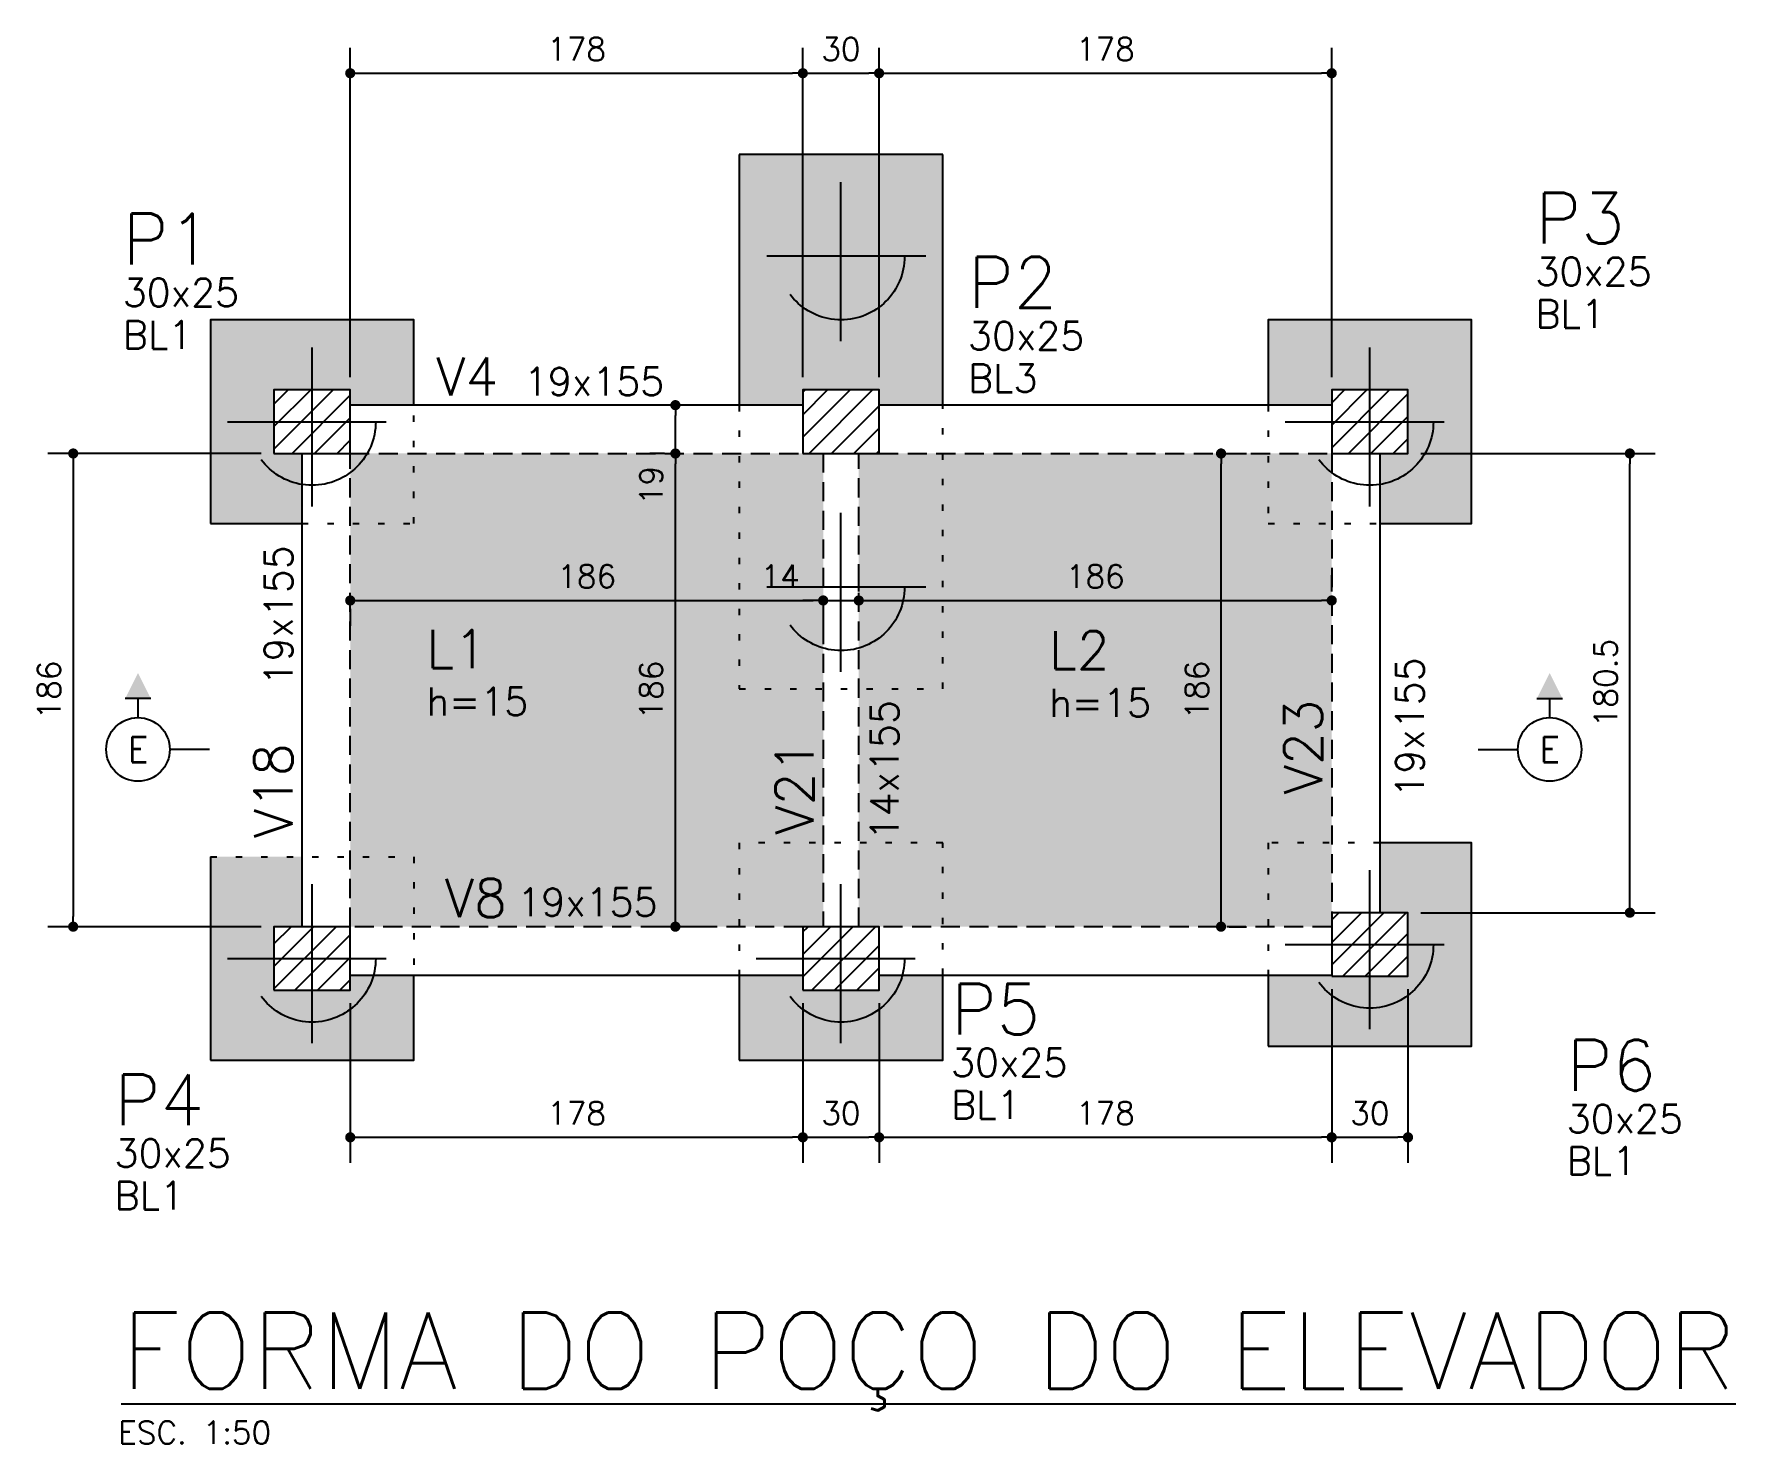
# Model space of a CAD drawing. Extents: x -39962 to 11287, y 23324 to 41277.
# Drawn here: x 4775 to 5444, y 23694 to 24248 of the extents above; entities that cross this region are included whole.
import ezdxf
from ezdxf.enums import TextEntityAlignment as Align

# ---------------------------------------------------------------- set-up
doc = ezdxf.new("R2010")
doc.units = 0
doc.header["$LTSCALE"] = 25
doc.header["$MEASUREMENT"] = 0
doc.linetypes.add('ESTILO_TQS_0001', pattern=[0.45, 0.3, -0.15])
doc.linetypes.add('ESTILO_TQS_0002', pattern=[0.4, 0.1, -0.3])
doc.layers.get('0').update_dxf_attribs({"linetype": 'CONTINUOUS'})
doc.layers.get('Defpoints').update_dxf_attribs({"linetype": 'CONTINUOUS'})
for name, color, linetype in [('228', 2, 'CONTINUOUS'), ('BLOCO', 3, 'CONTINUOUS'), ('COTA', 1, 'CONTINUOUS'), ('ESTACA', 1, 'ESTILO_TQS_0002'), ('H4', 254, 'CONTINUOUS'), ('H5', 1, 'CONTINUOUS'), ('L-D', 2, 'CONTINUOUS'), ('L-N', 4, 'CONTINUOUS'), ('Linha_media', 4, 'CONTINUOUS'), ('P-D', 2, 'CONTINUOUS'), ('P-M', 5, 'CONTINUOUS'), ('PIL-N', 4, 'CONTINUOUS'), ('T4', 6, 'CONTINUOUS'), ('TEXTO', 3, 'CONTINUOUS'), ('VIG-D', 2, 'CONTINUOUS'), ('VIG-N', 4, 'CONTINUOUS'), ('VIGA', 3, 'CONTINUOUS'), ('VIGAT', 3, 'ESTILO_TQS_0002')]:
    doc.layers.add(name, color=color, linetype=linetype)
doc.styles.add('COTA', font='romans.shx')
doc.styles.add('ROMANS', font='ROMANS')
doc.styles.get("Standard").update_dxf_attribs({"font": 'ROMANS.SHX'})
doc.styles.add('Texto1', font='romans.shx', dxfattribs={"height": 9})
doc.styles.add('Texto4', font='romans.shx', dxfattribs={"height": 30})
doc.dimstyles.new('forma', dxfattribs={"dimscale": 5, "dimtxt": 1.8, "dimasz": 0.8, "dimexe": 2, "dimexo": 1, "dimgap": 1, "dimtad": 1, "dimdec": 1, "dimzin": 9, "dimdsep": 46, "dimtxsty": 'COTA', "dimblk1": 'DOT', "dimblk2": 'DOT', "dimsah": 1, "dimcen": 0, "dimdle": 1, "dimclrd": 256, "dimclre": 256, "dimclrt": 2, "dimadec": 0, "dimazin": 0, "dimtfac": 1, "dimtdec": 0, "dimtmove": 0, "dimatfit": 3, "dimfxl": 1, "dimtolj": 1, "dimtzin": 0, "dimarcsym": 0})

# ---------------------------------------------------------------- blocks, each defined once
blk = doc.blocks.new('_Dot')
at = {"color": 0, "linetype": 'ByBlock', "lineweight": -2}
blk.add_line((-0.5, 0), (-1, 0), dxfattribs=at)
at = {"color": 0, "linetype": 'ByBlock', "const_width": 0.5}
blk.add_lwpolyline([(-0.25, 0, 1), (0.25, 0, 1)], format="xyb", close=True, dxfattribs=at)
blk = doc.blocks.new('*D185')
at = {"layer": 'COTA', "lineweight": -2, "transparency": 16777216}
for p, q in [((4899.19, 24113.11), (4899.19, 24242.58)), ((5077.19, 24113.11), (5077.19, 24242.58)), ((4903.19, 24232.58), (5073.19, 24232.58))]:
    blk.add_line(p, q, dxfattribs=at)
at = {"layer": 'Defpoints', "color": 0, "transparency": 16777216}
for p in [(5077.19, 24232.58), (4899.19, 24108.11), (5077.19, 24108.11)]:
    blk.add_point(p, dxfattribs=at)
at = {"layer": 'COTA', "lineweight": -2, "transparency": 16777216, "xscale": 4, "yscale": 4, "zscale": 4, "rotation": 180}
blk.add_blockref('_Dot', (4899.19, 24232.58), dxfattribs=at)
at = {"layer": 'COTA', "lineweight": -2, "transparency": 16777216, "xscale": 4, "yscale": 4, "zscale": 4}
blk.add_blockref('_Dot', (5077.19, 24232.58), dxfattribs=at)
at = {"layer": 'COTA', "color": 2, "transparency": 16777216, "insert": (4988.19, 24242.08), "char_height": 9, "attachment_point": 5, "style": 'COTA'}
blk.add_mtext('\\A1;178 ', dxfattribs=at)
blk = doc.blocks.new('*D186')
at = {"layer": 'COTA', "lineweight": -2, "transparency": 16777216}
for p, q in [((5077.19, 24113.11), (5077.19, 24242.58)), ((5107.19, 24113.11), (5107.19, 24242.58)), ((5081.19, 24232.58), (5103.19, 24232.58))]:
    blk.add_line(p, q, dxfattribs=at)
at = {"layer": 'Defpoints', "color": 0, "transparency": 16777216}
for p in [(5107.19, 24232.58), (5077.19, 24108.11), (5107.19, 24108.11)]:
    blk.add_point(p, dxfattribs=at)
at = {"layer": 'COTA', "lineweight": -2, "transparency": 16777216, "xscale": 4, "yscale": 4, "zscale": 4, "rotation": 180}
blk.add_blockref('_Dot', (5077.19, 24232.58), dxfattribs=at)
at = {"layer": 'COTA', "lineweight": -2, "transparency": 16777216, "xscale": 4, "yscale": 4, "zscale": 4}
blk.add_blockref('_Dot', (5107.19, 24232.58), dxfattribs=at)
at = {"layer": 'COTA', "color": 2, "transparency": 16777216, "insert": (5092.19, 24242.08), "char_height": 9, "attachment_point": 5, "style": 'COTA'}
blk.add_mtext('\\A1;30 ', dxfattribs=at)
blk = doc.blocks.new('*D187')
at = {"layer": 'COTA', "lineweight": -2, "transparency": 16777216}
for p, q in [((5107.19, 24113.11), (5107.19, 24242.58)), ((5285.19, 24113.11), (5285.19, 24242.58)), ((5111.19, 24232.58), (5281.19, 24232.58))]:
    blk.add_line(p, q, dxfattribs=at)
at = {"layer": 'Defpoints', "color": 0, "transparency": 16777216}
for p in [(5285.19, 24232.58), (5107.19, 24108.11), (5285.19, 24108.11)]:
    blk.add_point(p, dxfattribs=at)
at = {"layer": 'COTA', "lineweight": -2, "transparency": 16777216, "xscale": 4, "yscale": 4, "zscale": 4, "rotation": 180}
blk.add_blockref('_Dot', (5107.19, 24232.58), dxfattribs=at)
at = {"layer": 'COTA', "lineweight": -2, "transparency": 16777216, "xscale": 4, "yscale": 4, "zscale": 4}
blk.add_blockref('_Dot', (5285.19, 24232.58), dxfattribs=at)
at = {"layer": 'COTA', "color": 2, "transparency": 16777216, "insert": (5196.19, 24242.08), "char_height": 9, "attachment_point": 5, "style": 'COTA'}
blk.add_mtext('\\A1;178 ', dxfattribs=at)
blk = doc.blocks.new('*D188')
at = {"layer": 'COTA', "lineweight": -2, "transparency": 16777216}
for p, q in [((5022.83, 24083.11), (5017.06, 24083.11)), ((5027.06, 23901.11), (5027.06, 24079.11)), ((5041.03, 23897.11), (5017.06, 23897.11))]:
    blk.add_line(p, q, dxfattribs=at)
at = {"layer": 'Defpoints', "color": 0, "transparency": 16777216}
for p in [(5027.06, 24083.11), (5027.83, 24083.11), (5046.03, 23897.11)]:
    blk.add_point(p, dxfattribs=at)
at = {"layer": 'COTA', "lineweight": -2, "transparency": 16777216, "xscale": 4, "yscale": 4, "zscale": 4}
for p, rotation in [((5027.06, 24083.11), 90), ((5027.06, 23897.11), 270)]:
    blk.add_blockref('_Dot', p, dxfattribs=dict(at, rotation=rotation))
at = {"layer": 'COTA', "color": 2, "transparency": 16777216, "insert": (5017.56, 23990.11), "char_height": 9, "attachment_point": 5, "rotation": 90, "style": 'COTA'}
blk.add_mtext('\\A1;186 ', dxfattribs=at)
blk = doc.blocks.new('*D189')
at = {"layer": 'COTA', "lineweight": -2, "transparency": 16777216}
for p, q in [((4903.19, 24025.33), (5081.19, 24025.33)), ((5085.19, 24023.11), (5085.19, 24015.33)), ((4899.19, 24022.11), (4899.19, 24015.33))]:
    blk.add_line(p, q, dxfattribs=at)
at = {"layer": 'Defpoints', "color": 0, "transparency": 16777216}
for p in [(4899.19, 24027.11), (5085.19, 24028.11), (5085.19, 24025.33)]:
    blk.add_point(p, dxfattribs=at)
at = {"layer": 'COTA', "lineweight": -2, "transparency": 16777216, "xscale": 4, "yscale": 4, "zscale": 4, "rotation": 180}
blk.add_blockref('_Dot', (4899.19, 24025.33), dxfattribs=at)
at = {"layer": 'COTA', "lineweight": -2, "transparency": 16777216, "xscale": 4, "yscale": 4, "zscale": 4}
blk.add_blockref('_Dot', (5085.19, 24025.33), dxfattribs=at)
at = {"layer": 'COTA', "color": 2, "transparency": 16777216, "insert": (4992.19, 24034.83), "char_height": 9, "attachment_point": 5, "style": 'COTA'}
blk.add_mtext('\\A1;186 ', dxfattribs=at)
blk = doc.blocks.new('*D190')
at = {"layer": 'COTA', "lineweight": -2, "transparency": 16777216}
for p, q in [((5099.19, 24028.84), (5099.19, 24035.33)), ((5081.19, 24025.33), (5077.19, 24025.33)), ((5085.19, 24025.33), (5099.19, 24025.33)), ((5085.19, 24023.11), (5085.19, 24015.33)), ((5103.19, 24025.33), (5107.19, 24025.33))]:
    blk.add_line(p, q, dxfattribs=at)
at = {"layer": 'Defpoints', "color": 0, "transparency": 16777216}
for p in [(5085.19, 24028.11), (5099.19, 24025.33), (5099.19, 24023.84)]:
    blk.add_point(p, dxfattribs=at)
at = {"layer": 'COTA', "lineweight": -2, "transparency": 16777216, "xscale": 4, "yscale": 4, "zscale": 4}
blk.add_blockref('_Dot', (5085.19, 24025.33), dxfattribs=at)
at = {"layer": 'COTA', "lineweight": -2, "transparency": 16777216, "xscale": 4, "yscale": 4, "zscale": 4, "rotation": 180}
blk.add_blockref('_Dot', (5099.19, 24025.33), dxfattribs=at)
at = {"layer": 'COTA', "color": 2, "transparency": 16777216, "insert": (5068.28, 24034.83), "char_height": 9, "attachment_point": 5, "style": 'COTA'}
blk.add_mtext('\\A1;14 ', dxfattribs=at)
blk = doc.blocks.new('*D191')
at = {"layer": 'COTA', "lineweight": -2, "transparency": 16777216}
for p, q in [((5099.19, 24028.84), (5099.19, 24035.33)), ((5285.19, 24028.84), (5285.19, 24035.33)), ((5103.19, 24025.33), (5281.19, 24025.33))]:
    blk.add_line(p, q, dxfattribs=at)
at = {"layer": 'Defpoints', "color": 0, "transparency": 16777216}
for p in [(5099.19, 24023.84), (5285.19, 24025.33), (5285.19, 24023.84)]:
    blk.add_point(p, dxfattribs=at)
at = {"layer": 'COTA', "lineweight": -2, "transparency": 16777216, "xscale": 4, "yscale": 4, "zscale": 4, "rotation": 180}
blk.add_blockref('_Dot', (5099.19, 24025.33), dxfattribs=at)
at = {"layer": 'COTA', "lineweight": -2, "transparency": 16777216, "xscale": 4, "yscale": 4, "zscale": 4}
blk.add_blockref('_Dot', (5285.19, 24025.33), dxfattribs=at)
at = {"layer": 'COTA', "color": 2, "transparency": 16777216, "insert": (5192.19, 24034.83), "char_height": 9, "attachment_point": 5, "style": 'COTA'}
blk.add_mtext('\\A1;186 ', dxfattribs=at)
blk = doc.blocks.new('*D192')
at = {"layer": 'COTA', "lineweight": -2, "transparency": 16777216}
for p, q in [((5241.67, 23901.11), (5241.67, 24079.11)), ((5244.82, 24083.11), (5251.67, 24083.11)), ((5244.82, 23897.11), (5251.67, 23897.11))]:
    blk.add_line(p, q, dxfattribs=at)
at = {"layer": 'Defpoints', "color": 0, "transparency": 16777216}
for p in [(5239.82, 24083.11), (5241.67, 24083.11), (5239.82, 23897.11)]:
    blk.add_point(p, dxfattribs=at)
at = {"layer": 'COTA', "lineweight": -2, "transparency": 16777216, "xscale": 4, "yscale": 4, "zscale": 4}
for p, rotation in [((5241.67, 24083.11), 90), ((5241.67, 23897.11), 270)]:
    blk.add_blockref('_Dot', p, dxfattribs=dict(at, rotation=rotation))
at = {"layer": 'COTA', "color": 2, "transparency": 16777216, "insert": (5232.17, 23990.11), "char_height": 9, "attachment_point": 5, "rotation": 90, "style": 'COTA'}
blk.add_mtext('\\A1;186 ', dxfattribs=at)
blk = doc.blocks.new('*D193')
at = {"layer": 'COTA', "lineweight": -2, "transparency": 16777216}
for p, q in [((5038.2, 24102.11), (5017.06, 24102.11)), ((5027.06, 24087.11), (5027.06, 24098.11)), ((5022.83, 24083.11), (5017.06, 24083.11))]:
    blk.add_line(p, q, dxfattribs=at)
at = {"layer": 'Defpoints', "color": 0, "transparency": 16777216}
for p in [(5027.06, 24102.11), (5043.2, 24102.11), (5027.83, 24083.11)]:
    blk.add_point(p, dxfattribs=at)
at = {"layer": 'COTA', "lineweight": -2, "transparency": 16777216, "xscale": 4, "yscale": 4, "zscale": 4}
for p, rotation in [((5027.06, 24102.11), 90), ((5027.06, 24083.11), 270)]:
    blk.add_blockref('_Dot', p, dxfattribs=dict(at, rotation=rotation))
at = {"layer": 'COTA', "color": 2, "transparency": 16777216, "insert": (5017.56, 24070.55), "char_height": 9, "attachment_point": 5, "rotation": 90, "style": 'COTA'}
blk.add_mtext('\\A1;19 ', dxfattribs=at)
blk = doc.blocks.new('_EST50')
at = {"layer": 'ESTACA', "linetype": 'ESTILO_TQS_0002'}
for p, q in [((0, -1.333), (0, 1.333)), ((-1.333, 0), (1.333, 0))]:
    blk.add_line(p, q, dxfattribs=at)
blk.add_circle((0, 0), 1, dxfattribs=at)
blk = doc.blocks.new('*D196')
at = {"layer": 'COTA', "lineweight": -2, "transparency": 16777216}
for p, q in [((4864.19, 24083.11), (4780.23, 24083.11)), ((4790.23, 24079.11), (4790.23, 23901.11)), ((4864.19, 23897.11), (4780.23, 23897.11))]:
    blk.add_line(p, q, dxfattribs=at)
at = {"layer": 'Defpoints', "color": 0, "transparency": 16777216}
for p in [(4869.19, 24083.11), (4790.23, 23897.11), (4869.19, 23897.11)]:
    blk.add_point(p, dxfattribs=at)
at = {"layer": 'COTA', "lineweight": -2, "transparency": 16777216, "xscale": 4, "yscale": 4, "zscale": 4}
for p, rotation in [((4790.23, 24083.11), 90), ((4790.23, 23897.11), 270)]:
    blk.add_blockref('_Dot', p, dxfattribs=dict(at, rotation=rotation))
at = {"layer": 'COTA', "color": 2, "transparency": 16777216, "insert": (4780.73, 23990.11), "char_height": 9, "attachment_point": 5, "rotation": 90, "style": 'COTA'}
blk.add_mtext('\\A1;186 ', dxfattribs=at)
blk = doc.blocks.new('*D197')
at = {"layer": 'COTA', "lineweight": -2, "transparency": 16777216}
for p, q in [((4899.19, 23867.11), (4899.19, 23804.31)), ((5077.19, 23867.11), (5077.19, 23804.31)), ((4903.19, 23814.31), (5073.19, 23814.31))]:
    blk.add_line(p, q, dxfattribs=at)
at = {"layer": 'Defpoints', "color": 0, "transparency": 16777216}
for p in [(4899.19, 23872.11), (5077.19, 23872.11), (5077.19, 23814.31)]:
    blk.add_point(p, dxfattribs=at)
at = {"layer": 'COTA', "lineweight": -2, "transparency": 16777216, "xscale": 4, "yscale": 4, "zscale": 4, "rotation": 180}
blk.add_blockref('_Dot', (4899.19, 23814.31), dxfattribs=at)
at = {"layer": 'COTA', "lineweight": -2, "transparency": 16777216, "xscale": 4, "yscale": 4, "zscale": 4}
blk.add_blockref('_Dot', (5077.19, 23814.31), dxfattribs=at)
at = {"layer": 'COTA', "color": 2, "transparency": 16777216, "insert": (4988.19, 23823.81), "char_height": 9, "attachment_point": 5, "style": 'COTA'}
blk.add_mtext('\\A1;178 ', dxfattribs=at)
blk = doc.blocks.new('*D198')
at = {"layer": 'COTA', "lineweight": -2, "transparency": 16777216}
for p, q in [((5077.19, 23867.11), (5077.19, 23804.31)), ((5107.19, 23867.11), (5107.19, 23804.31)), ((5081.19, 23814.31), (5103.19, 23814.31))]:
    blk.add_line(p, q, dxfattribs=at)
at = {"layer": 'Defpoints', "color": 0, "transparency": 16777216}
for p in [(5077.19, 23872.11), (5107.19, 23872.11), (5107.19, 23814.31)]:
    blk.add_point(p, dxfattribs=at)
at = {"layer": 'COTA', "lineweight": -2, "transparency": 16777216, "xscale": 4, "yscale": 4, "zscale": 4, "rotation": 180}
blk.add_blockref('_Dot', (5077.19, 23814.31), dxfattribs=at)
at = {"layer": 'COTA', "lineweight": -2, "transparency": 16777216, "xscale": 4, "yscale": 4, "zscale": 4}
blk.add_blockref('_Dot', (5107.19, 23814.31), dxfattribs=at)
at = {"layer": 'COTA', "color": 2, "transparency": 16777216, "insert": (5092.19, 23823.81), "char_height": 9, "attachment_point": 5, "style": 'COTA'}
blk.add_mtext('\\A1;30 ', dxfattribs=at)
blk = doc.blocks.new('*D199')
at = {"layer": 'COTA', "lineweight": -2, "transparency": 16777216}
for p, q in [((5285.19, 23872.61), (5285.19, 23804.31)), ((5107.19, 23867.11), (5107.19, 23804.31)), ((5111.19, 23814.31), (5281.19, 23814.31))]:
    blk.add_line(p, q, dxfattribs=at)
at = {"layer": 'Defpoints', "color": 0, "transparency": 16777216}
for p in [(5285.19, 23877.61), (5107.19, 23872.11), (5285.19, 23814.31)]:
    blk.add_point(p, dxfattribs=at)
at = {"layer": 'COTA', "lineweight": -2, "transparency": 16777216, "xscale": 4, "yscale": 4, "zscale": 4, "rotation": 180}
blk.add_blockref('_Dot', (5107.19, 23814.31), dxfattribs=at)
at = {"layer": 'COTA', "lineweight": -2, "transparency": 16777216, "xscale": 4, "yscale": 4, "zscale": 4}
blk.add_blockref('_Dot', (5285.19, 23814.31), dxfattribs=at)
at = {"layer": 'COTA', "color": 2, "transparency": 16777216, "insert": (5196.19, 23823.81), "char_height": 9, "attachment_point": 5, "style": 'COTA'}
blk.add_mtext('\\A1;178 ', dxfattribs=at)
blk = doc.blocks.new('*D200')
at = {"layer": 'COTA', "lineweight": -2, "transparency": 16777216}
for p, q in [((5285.19, 23872.61), (5285.19, 23804.31)), ((5315.19, 23872.61), (5315.19, 23804.31)), ((5289.19, 23814.31), (5311.19, 23814.31))]:
    blk.add_line(p, q, dxfattribs=at)
at = {"layer": 'Defpoints', "color": 0, "transparency": 16777216}
for p in [(5285.19, 23877.61), (5315.19, 23877.61), (5315.19, 23814.31)]:
    blk.add_point(p, dxfattribs=at)
at = {"layer": 'COTA', "lineweight": -2, "transparency": 16777216, "xscale": 4, "yscale": 4, "zscale": 4, "rotation": 180}
blk.add_blockref('_Dot', (5285.19, 23814.31), dxfattribs=at)
at = {"layer": 'COTA', "lineweight": -2, "transparency": 16777216, "xscale": 4, "yscale": 4, "zscale": 4}
blk.add_blockref('_Dot', (5315.19, 23814.31), dxfattribs=at)
at = {"layer": 'COTA', "color": 2, "transparency": 16777216, "insert": (5300.19, 23823.81), "char_height": 9, "attachment_point": 5, "style": 'COTA'}
blk.add_mtext('\\A1;30 ', dxfattribs=at)
blk = doc.blocks.new('seção_esq')
at = {"layer": 'Linha_media'}
for p, q in [((1, 4), (-1, 4)), ((0, 2.5), (0, 4)), ((5.62, 0), (2.5, 0))]:
    blk.add_line(p, q, dxfattribs=at)
blk.add_circle((0, 0), 2.5, dxfattribs=at)
blk.add_solid([(1, 4), (0, 6), (-1, 4)], dxfattribs=at)
blk = doc.blocks.new('seção_dir')
at = {"layer": 'Linha_media'}
for p, q in [((-1, 4), (1, 4)), ((0, 2.5), (0, 4)), ((-5.62, 0), (-2.5, 0))]:
    blk.add_line(p, q, dxfattribs=at)
blk.add_circle((0, 0), 2.5, dxfattribs=at)
blk.add_solid([(-1, 4), (0, 6), (1, 4)], dxfattribs=at)
blk = doc.blocks.new('atrib_seção')
at = {"layer": 'Linha_media', "style": 'ROMANS'}
blk.add_attdef('X', text='', height=2, dxfattribs=at).set_placement((0, 0), align=Align.MIDDLE)
blk = doc.blocks.new('*D219')
at = {"layer": 'COTA', "lineweight": -2, "transparency": 16777216}
for p, q in [((5320.19, 24083.11), (5412.45, 24083.11)), ((5402.45, 23906.61), (5402.45, 24079.11)), ((5320.19, 23902.61), (5412.45, 23902.61))]:
    blk.add_line(p, q, dxfattribs=at)
at = {"layer": 'Defpoints', "color": 0, "transparency": 16777216}
for p in [(5315.19, 24083.11), (5402.45, 24083.11), (5315.19, 23902.61)]:
    blk.add_point(p, dxfattribs=at)
at = {"layer": 'COTA', "lineweight": -2, "transparency": 16777216, "xscale": 4, "yscale": 4, "zscale": 4}
for p, rotation in [((5402.45, 24083.11), 90), ((5402.45, 23902.61), 270)]:
    blk.add_blockref('_Dot', p, dxfattribs=dict(at, rotation=rotation))
at = {"layer": 'COTA', "color": 2, "transparency": 16777216, "insert": (5392.95, 23992.86), "char_height": 9, "attachment_point": 5, "rotation": 90, "style": 'COTA'}
blk.add_mtext('\\A1;180.5 ', dxfattribs=at)

msp = doc.modelspace()

# ---------------------------------------------------------------- hatches: boundary and pattern name
at = {"layer": 'H4'}
for points in [[(5132.19, 24200.61), (5052.19, 24200.61), (5052.19, 24102.11), (5077.19, 24102.11), (5077.19, 24108.11), (5107.19, 24108.11), (5107.19, 24102.11), (5132.19, 24102.11)], [(4844.19, 24135.61), (4844.19, 24055.61), (4880.19, 24055.61), (4880.19, 24083.11), (4869.19, 24083.11), (4869.19, 24108.11), (4899.19, 24108.11), (4899.19, 24102.11), (4924.19, 24102.11), (4924.19, 24135.61)], [(5260.19, 24102.11), (5285.19, 24102.11), (5285.19, 24108.11), (5315.19, 24108.11), (5315.19, 24083.11), (5304.19, 24083.11), (5304.19, 24055.61), (5340.19, 24055.61), (5340.19, 24135.61), (5260.19, 24135.61)], [(5085.19, 24083.11), (5077.19, 24083.11), (4899.19, 24083.11), (4899.19, 23897.11), (5077.19, 23897.11), (5085.19, 23897.11)], [(5285.19, 24083.11), (5107.19, 24083.11), (5099.19, 24083.11), (5099.19, 23897.11), (5107.19, 23897.11), (5285.19, 23897.11), (5285.19, 23902.61)], [(5304.19, 23930.11), (5304.19, 23902.61), (5315.19, 23902.61), (5315.19, 23877.61), (5285.19, 23877.61), (5260.19, 23877.68), (5260.19, 23850.11), (5340.19, 23850.11), (5340.19, 23930.11)], [(4844.19, 23844.61), (4924.19, 23844.61), (4924.19, 23878.11), (4899.19, 23878.11), (4899.19, 23872.11), (4869.19, 23872.11), (4869.19, 23897.11), (4880.19, 23897.11), (4880.19, 23924.61), (4844.19, 23924.61)], [(5052.19, 23844.61), (5132.19, 23844.61), (5132.19, 23878.11), (5107.19, 23878.11), (5107.19, 23872.11), (5077.19, 23872.11), (5077.19, 23878.11), (5052.19, 23878.11)]]:
    msp.add_hatch(color=256, dxfattribs=at).paths.add_polyline_path(points)
at = {"layer": 'H5'}
h = msp.add_hatch(dxfattribs=at)
h.set_pattern_fill('ANSI31', color=256, scale=50, style=0)
h.paths.add_polyline_path([(4869.19, 24083.11), (4899.19, 24083.11), (4899.19, 24108.11), (4869.19, 24108.11)])
h = msp.add_hatch(dxfattribs=at)
h.set_pattern_fill('ANSI31', color=256, scale=50, style=0)
h.paths.add_polyline_path([(5077.19, 24083.11), (5107.19, 24083.11), (5107.19, 24108.11), (5077.19, 24108.11)])
h = msp.add_hatch(dxfattribs=at)
h.set_pattern_fill('ANSI31', color=256, scale=50, style=0)
h.paths.add_polyline_path([(5285.19, 24083.11), (5315.19, 24083.11), (5315.19, 24108.11), (5285.19, 24108.11)])
h = msp.add_hatch(dxfattribs=at)
h.set_pattern_fill('ANSI31', color=256, scale=50, style=0)
h.paths.add_polyline_path([(5285.19, 23877.61), (5315.19, 23877.61), (5315.19, 23902.61), (5285.19, 23902.61)])
h = msp.add_hatch(dxfattribs=at)
h.set_pattern_fill('ANSI31', color=256, scale=50, style=0)
h.paths.add_polyline_path([(4869.19, 23872.11), (4899.19, 23872.11), (4899.19, 23897.11), (4869.19, 23897.11)])
h = msp.add_hatch(dxfattribs=at)
h.set_pattern_fill('ANSI31', color=256, scale=50, style=0)
h.paths.add_polyline_path([(5077.19, 23872.11), (5107.19, 23872.11), (5107.19, 23897.11), (5077.19, 23897.11)])

# ---------------------------------------------------------------- linework, layer by layer
at = {"layer": 'BLOCO', "linetype": 'Continuous'}
for p, q in [((5132.19, 24200.61), (5052.19, 24200.61)), ((5052.19, 24200.61), (5052.19, 24102.11)), ((5132.19, 24102.11), (5132.19, 24200.61))]:
    msp.add_line(p, q, dxfattribs=at)
for points in [[(4924.19, 24102.11), (4924.19, 24135.61), (4844.19, 24135.61), (4844.19, 24055.61)], [(5304.19, 24055.61), (5340.19, 24055.61), (5340.19, 24135.61), (5260.19, 24135.61), (5260.19, 24102.11)], [(4844.19, 24055.61), (4880.19, 24055.61)], [(5260.19, 23850.11), (5340.19, 23850.11), (5340.19, 23930.11), (5304.19, 23930.11)], [(4844.19, 23924.61), (4844.19, 23844.61)], [(4844.19, 23844.61), (4924.19, 23844.61), (4924.19, 23878.11)], [(5052.19, 23844.61), (5132.19, 23844.61), (5132.19, 23878.11)], [(5052.19, 23878.11), (5052.19, 23844.61)], [(5260.19, 23878.11), (5260.19, 23850.11)]]:
    msp.add_lwpolyline(points, dxfattribs=at)
at = {"layer": 'P-M', "linetype": 'Continuous'}
for points in [[(4869.19, 24083.11), (4899.19, 24083.11), (4899.19, 24108.11), (4869.19, 24108.11), (4869.19, 24083.11)], [(5077.19, 24083.11), (5107.19, 24083.11), (5107.19, 24108.11), (5077.19, 24108.11), (5077.19, 24083.11)], [(5285.19, 24083.11), (5315.19, 24083.11), (5315.19, 24108.11), (5285.19, 24108.11), (5285.19, 24083.11)], [(5285.19, 23877.61), (5315.19, 23877.61), (5315.19, 23902.61), (5285.19, 23902.61), (5285.19, 23877.61)], [(4869.19, 23872.11), (4899.19, 23872.11), (4899.19, 23897.11), (4869.19, 23897.11), (4869.19, 23872.11)], [(5077.19, 23872.11), (5107.19, 23872.11), (5107.19, 23897.11), (5077.19, 23897.11), (5077.19, 23872.11)]]:
    msp.add_lwpolyline(points, dxfattribs=at)
at = {"layer": 'VIGA'}
for p, q in [((5077.19, 24102.11), (4899.19, 24102.11)), ((5285.19, 24102.11), (5107.19, 24102.11)), ((4880.19, 24083.11), (4880.19, 23897.11)), ((5304.19, 23902.61), (5304.19, 24083.11)), ((4899.19, 23878.11), (5077.19, 23878.11)), ((5107.19, 23878.11), (5285.19, 23878.11))]:
    msp.add_line(p, q, dxfattribs=at)
at = {"layer": 'VIGAT'}
for p, q in [((5260.19, 24102.11), (5260.19, 24055.61)), ((5260.19, 24055.61), (5304.19, 24055.61)), ((5304.19, 23930.11), (5260.19, 23930.11)), ((5260.19, 23930.11), (5260.19, 23878.11))]:
    msp.add_line(p, q, dxfattribs=at)
at = {"layer": 'VIGAT', "linetype": 'ESTILO_TQS_0001'}
for p, q in [((4899.19, 24083.11), (5077.19, 24083.11)), ((4899.19, 23897.11), (4899.19, 24083.11)), ((5085.19, 24083.11), (5085.19, 23897.11)), ((5099.19, 23897.11), (5099.19, 24083.11)), ((5107.19, 24083.11), (5285.19, 24083.11)), ((5285.19, 24083.11), (5285.19, 23902.61)), ((5077.19, 23897.11), (4899.19, 23897.11)), ((5285.19, 23897.11), (5107.19, 23897.11))]:
    msp.add_line(p, q, dxfattribs=at)
at = {"layer": 'VIGAT'}
for points in [[(4880.19, 24055.61), (4924.19, 24055.61), (4924.19, 24102.11)], [(5052.19, 24102.11), (5052.19, 23990.61), (5132.19, 23990.61), (5132.19, 24102.11)], [(5132.19, 23878.11), (5132.19, 23930.11), (5052.19, 23930.11), (5052.19, 23878.11)], [(4844.19, 23924.61), (4924.19, 23924.61), (4924.19, 23878.11)]]:
    msp.add_lwpolyline(points, dxfattribs=at)

# ---------------------------------------------------------------- block references
at = {"layer": '228', "linetype": 'Continuous', "xscale": 25, "yscale": 25, "rotation": 90}
for p in [(5092.19, 24160.61), (5092.19, 24030.61)]:
    msp.add_blockref('_EST50', p, dxfattribs=at)
at = {"layer": '228', "linetype": 'Continuous', "xscale": 25, "yscale": 25}
for p in [(4884.19, 24095.61), (5300.19, 24095.61), (5300.19, 23890.11), (4884.19, 23884.61), (5092.19, 23884.61)]:
    msp.add_blockref('_EST50', p, dxfattribs=at)
at = {"layer": 'COTA', "xscale": 5, "yscale": 5, "zscale": 5}
for name, p in [('seção_esq', (4815.72, 23966.79)), ('seção_dir', (5370.92, 23966.79))]:
    msp.add_blockref(name, p, dxfattribs=at)
for p in [(4815.72, 23966.79), (5370.92, 23966.79)]:
    msp.add_blockref('atrib_seção', p, dxfattribs=at).add_auto_attribs({'X': 'E'})

# ---------------------------------------------------------------- texts
at = {"layer": 'L-D', "linetype": 'Continuous'}
for p in [(4929.12, 23980.08), (5174.04, 23979.59)]:
    msp.add_text('h=15', height=11, dxfattribs=at).set_placement(p)
at = {"layer": 'L-N', "linetype": 'Continuous'}
for s, p in [('L1', (4929.12, 23998.78)), ('L2', (5174.04, 23998.29))]:
    msp.add_text(s, height=15, dxfattribs=at).set_placement(p)
at = {"layer": 'P-D', "linetype": 'Continuous'}
for s, p in [('30x25', (5365.28, 24149.13)), ('30x25', (4809.72, 24140.9)), ('BL1', (5365.28, 24132.55)), ('BL1', (4809.72, 24124.31)), ('30x25', (5142.13, 24123.85)), ('BL3', (5142.13, 24107.27)), ('30x25', (5135.46, 23838.2)), ('BL1', (5135.46, 23821.61)), ('30x25', (5377.59, 23816.11)), ('30x25', (4806.48, 23802.54)), ('BL1', (5377.59, 23799.53)), ('BL1', (4806.48, 23785.96))]:
    msp.add_text(s, height=11, dxfattribs=at).set_placement(p)
at = {"layer": 'PIL-N', "linetype": 'Continuous'}
for s, p in [('P3', (5365.28, 24165.63)), ('P1', (4809.72, 24157.4)), ('P2', (5142.13, 24140.35)), ('P5', (5135.46, 23854.7)), ('P6', (5377.59, 23832.61)), ('P4', (4806.48, 23819.04))]:
    msp.add_text(s, height=20, dxfattribs=at).set_placement(p)
at = {"layer": 'T4', "style": 'Texto4'}
msp.add_text('%%UFORMA DO POÇO DO ELEVADOR', height=30, dxfattribs=at).set_placement((4809.04, 23715.51))
at = {"layer": 'TEXTO', "color": 2, "style": 'Texto1'}
msp.add_text('ESC. 1:50', height=9, dxfattribs=at).set_placement((4807.93, 23693.79))
at = {"layer": 'VIG-D', "linetype": 'Continuous'}
for p in [(4967.5, 24105.86), (4964.9, 23901.2)]:
    msp.add_text('19x155', height=11, dxfattribs=at).set_placement(p)
for s, p in [('19x155', (4876.44, 23991.89)), ('19x155', (5321.47, 23947.83)), ('14x155', (5114.82, 23931.03))]:
    msp.add_text(s, height=11, rotation=90, dxfattribs=at).set_placement(p)
at = {"layer": 'VIG-N', "linetype": 'Continuous'}
for s, p in [('V4', (4932.94, 24105.86)), ('V8', (4936.36, 23900.86))]:
    msp.add_text(s, height=15, dxfattribs=at).set_placement(p)
for s, p in [('V23', (5281.44, 23949.11)), ('V18', (4876.44, 23931.89)), ('V21', (5081.44, 23933.22))]:
    msp.add_text(s, height=15, rotation=90, dxfattribs=at).set_placement(p)

# ---------------------------------------------------------------- dimensions: what is measured, and where the dimension line sits
at = {"layer": 'COTA'}
for base, p1, p2, override, picture, middle in [((5077.19, 24232.58), (4899.19, 24108.11), (5077.19, 24108.11), {"dimpost": ' '}, '*D185', (4988.19, 24242.08)), ((5107.19, 24232.58), (5077.19, 24108.11), (5107.19, 24108.11), {"dimpost": ' ', "dimtmove": 1}, '*D186', (5092.19, 24242.08)), ((5285.19, 24232.58), (5107.19, 24108.11), (5285.19, 24108.11), {"dimpost": ' ', "dimtmove": 1}, '*D187', (5196.19, 24242.08)), ((5085.19, 24025.33), (4899.19, 24027.11), (5085.19, 24028.11), {"dimpost": ' '}, '*D189', (4992.19, 24034.83)), ((5285.19, 24025.33), (5099.19, 24023.84), (5285.19, 24023.84), {"dimpost": ' ', "dimtmove": 1}, '*D191', (5192.19, 24034.83)), ((5285.19, 23814.31), (5107.19, 23872.11), (5285.19, 23877.61), {"dimpost": ' ', "dimtmove": 1}, '*D199', (5196.19, 23823.81)), ((5315.19, 23814.31), (5285.19, 23877.61), (5315.19, 23877.61), {"dimpost": ' ', "dimtmove": 1}, '*D200', (5300.19, 23823.81)), ((5077.19, 23814.31), (4899.19, 23872.11), (5077.19, 23872.11), {"dimpost": ' '}, '*D197', (4988.19, 23823.81)), ((5107.19, 23814.31), (5077.19, 23872.11), (5107.19, 23872.11), {"dimpost": ' ', "dimtmove": 1}, '*D198', (5092.19, 23823.81))]:
    dim = msp.add_linear_dim(base=base, p1=p1, p2=p2, dimstyle='forma', override=override, dxfattribs=at)
    dim.commit()
    dim.dimension.update_dxf_attribs({"geometry": picture, "text_midpoint": middle})
dim = msp.add_linear_dim(base=(5027.06, 24102.11), p1=(5027.83, 24083.11), p2=(5043.2, 24102.11), angle=90, dimstyle='forma', override={"dimpost": ' ', "dimtmove": 1}, dxfattribs=at)
dim.commit()
dim.dimension.update_dxf_attribs({"geometry": '*D193', "text_midpoint": (5027.06, 24070.55), "dimtype": 128})
for base, p1, p2, picture, middle in [((4790.23, 23897.11), (4869.19, 24083.11), (4869.19, 23897.11), '*D196', (4780.73, 23990.11)), ((5027.06, 24083.11), (5046.03, 23897.11), (5027.83, 24083.11), '*D188', (5017.56, 23990.11)), ((5241.67, 24083.11), (5239.82, 23897.11), (5239.82, 24083.11), '*D192', (5232.17, 23990.11)), ((5402.45, 24083.11), (5315.19, 23902.61), (5315.19, 24083.11), '*D219', (5392.95, 23992.86))]:
    dim = msp.add_linear_dim(base=base, p1=p1, p2=p2, angle=90, dimstyle='forma', override={"dimpost": ' '}, dxfattribs=at)
    dim.commit()
    dim.dimension.update_dxf_attribs({"geometry": picture, "text_midpoint": middle})
dim = msp.add_linear_dim(base=(5099.19, 24025.33), p1=(5085.19, 24028.11), p2=(5099.19, 24023.84), dimstyle='forma', override={"dimpost": ' ', "dimtmove": 1}, dxfattribs=at)
dim.commit()
dim.dimension.update_dxf_attribs({"geometry": '*D190', "text_midpoint": (5068.28, 24025.33), "dimtype": 128})

doc.saveas('drawing.dxf')
